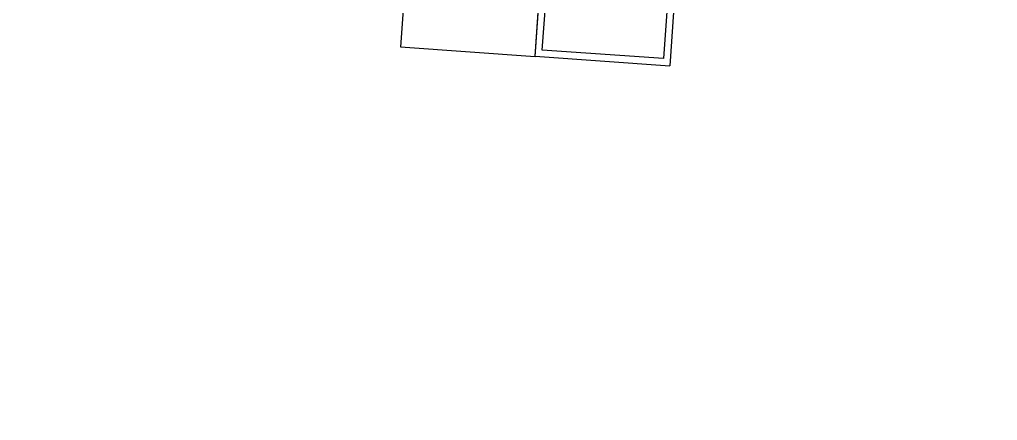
# Model space of a CAD drawing. Header units: inches. Extents: x 0 to 1813292486, y 0 to 3473589894.
# Drawn here: x 600561232.3 to 600561594.6, y 3473201497.4 to 3473201645.9 of the extents above; entities that cross this region are included whole.
import ezdxf

# ---------------------------------------------------------------- set-up
doc = ezdxf.new("R2010")
doc.units = ezdxf.units.IN
doc.header["$LTSCALE"] = 1000
doc.header["$MEASUREMENT"] = 0
for name, color, linetype in [('A-Anno-Note', 241, 'Continuous'), ('AX-MALL-P02-200$0$A-Anno-Note', 241, 'Continuous'), ('AX-MALL-WALL-P02$0$A-Anno-Note', 241, 'Continuous'), ('AX-MALL-WALL-P02-QT$0$A-Anno-Note', 241, 'Continuous'), ('AX-MALL-WALL-P02-QT$0$A-Detl-Fine', 152, 'Continuous'), ('AX-MALL-WALL-P02-QT$0$A-Detl-Patt', 8, 'Continuous'), ('AX-MALL-WALL-P02-QT$0$A-Detl-Thin', 131, 'Continuous'), ('AX-MALL-WALL-P02-QT$0$AP', 3, 'Continuous')]:
    doc.layers.add(name, color=color, linetype=linetype)

# ---------------------------------------------------------------- blocks, each defined once
blk = doc.blocks.new('AX-MALL-WALL-P02-QT$0$tj')
at = {"layer": 'AX-MALL-WALL-P02-QT$0$A-Detl-Patt'}
h = blk.add_hatch(dxfattribs=at)
h.set_pattern_fill('STEEL', color=256, scale=100, angle=50.4318)
h.set_pattern_definition([(75, (-14278.2, 156289.83), (-153.340725, 41.08752), []), (75, (-14317.88, 156358.57), (-153.340725, 41.08752), [])])
edge = h.paths.add_edge_path()
edge.add_line((88101.27, 47666.64), (87883.94, 47459.85))
edge.add_line((87883.94, 47459.85), (91571.55, 43584.64))
edge.add_arc((262949.39, 558937.71), 543101.41, 251.6057364, 260.0288667)
edge.add_arc((172180.85, -2862.15), 27100, 64.712866, 96.931605, ccw=False)
edge.add_arc((262948.97, 558936.32), 543099.97, 261.6155115, 271.7251478)
edge.add_line((279298.98, 16082.52), (279298.98, 16382.65))
edge.add_arc((262948.97, 558936.32), 542799.97, 261.6202036, 271.7261014, ccw=False)
edge.add_arc((172180.85, -2862.15), 27400, 64.806318, 96.838159)
edge.add_arc((262949.39, 558937.7), 542801.41, 251.6136389, 260.0241733, ccw=False)
edge.add_line((91737.26, 43845.69), (88101.27, 47666.64))
blk.add_lwpolyline([(88103.03, 47737.33), (87813.25, 47461.6), (91543.93, 43541.13, 0.036779), (168908.95, 23989.25, -0.141654), (183742.1, 21592.71, 0.044166), (279348.98, 16034), (279348.98, 16434.18, -0.044144), (183859.05, 21979.79, 0.140545), (168919.85, 24393.47, -0.036705), (91764.88, 43889.2), (88103.03, 47737.33)], format="xyb", dxfattribs=at)
blk.add_lwpolyline([(88101.27, 47666.64), (87883.94, 47459.85), (91571.55, 43584.64, 0.036769), (168910.3, 24039.78, -0.141514), (183756.74, 21641.09, 0.04414), (279298.98, 16082.52), (279298.98, 16382.65, -0.044124), (183844.46, 21931.4, 0.140683), (168918.46, 24342.94, -0.036714), (91737.26, 43845.69)], format="xyb", close=True, dxfattribs=at)
blk = doc.blocks.new('AX-MALL-WALL-P02-QT$0$jjzx2')
at = {"layer": 'AX-MALL-WALL-P02-QT$0$A-Detl-Fine'}
blk.add_lwpolyline([(239514.69, -136335.7), (239564.57, -136339.2), (239568.07, -136289.33), (239518.2, -136285.82)], close=True, dxfattribs=at)
blk = doc.blocks.new('AX-MALL-WALL-P02-QT$0$500C')
at = {"layer": 'AX-MALL-WALL-P02-QT$0$AP'}
for p, q in [((476.54, -143.18), (393.83, -418.45)), ((478.94, -143.9), (395.51, -421.57)), ((350.74, -405.5), (370.16, -340.85)), ((347.63, -407.17), (362.01, -359.29)), ((393.83, -418.45), (350.74, -405.5)), ((347.63, -407.17), (395.51, -421.57))]:
    blk.add_line(p, q, dxfattribs=at)
blk = doc.blocks.new('AX-MALL-WALL-P02-QT$0$mqst2')
at = {"color": 6, "rotation": 12.70099941876759}
blk.add_blockref('AX-MALL-WALL-P02-QT$0$500C', (347404.64, -45320.98), dxfattribs=at)
blk = doc.blocks.new('AX-MALL-WALL-P02-QT')
at = {"layer": 'AX-MALL-WALL-P02-QT$0$A-Anno-Note'}
for name, p, rotation in [('AX-MALL-WALL-P02-QT$0$mqst2', (600052179.27, 3473232742.4), 339.5681613092181), ('AX-MALL-WALL-P02-QT$0$jjzx2', (600185298.43, 3473279938.05), 339.5681613092246)]:
    blk.add_blockref(name, p, dxfattribs=dict(at, rotation=rotation))
at = {"layer": 'AX-MALL-WALL-P02-QT$0$A-Detl-Thin', "rotation": 339.5681613091762}
blk.add_blockref('AX-MALL-WALL-P02-QT$0$tj', (600144118.7, 3473128496.29), dxfattribs=at)
blk = doc.blocks.new('AX-MALL-WALL-P02')
at = {"layer": 'AX-MALL-WALL-P02$0$A-Anno-Note'}
blk.add_blockref('AX-MALL-WALL-P02-QT', (0, 0), dxfattribs=at)
blk = doc.blocks.new('AX-MALL-P02-200')
at = {"layer": 'AX-MALL-P02-200$0$A-Anno-Note'}
blk.add_blockref('AX-MALL-WALL-P02', (0, 0), dxfattribs=at)

msp = doc.modelspace()

# ---------------------------------------------------------------- block references
at = {"layer": 'A-Anno-Note', "rotation": 20.43183869077545}
msp.add_blockref('AX-MALL-P02-200', (1250392458.53, 9048125.68), dxfattribs=at)

doc.saveas('drawing.dxf')
